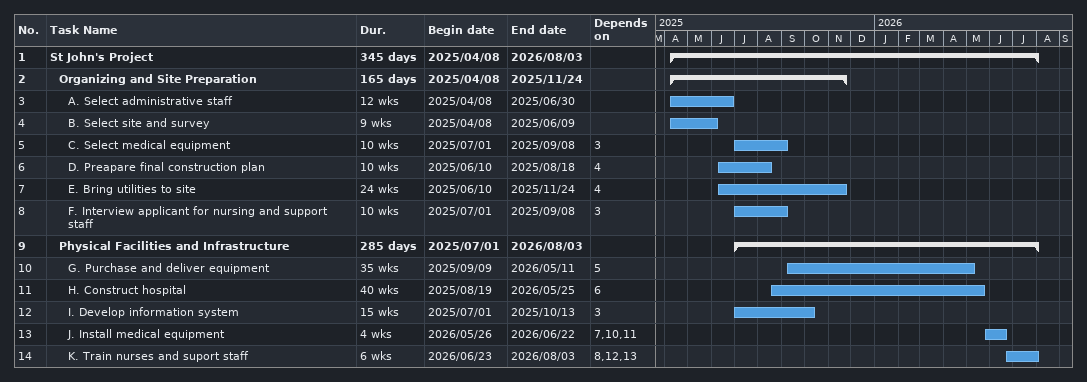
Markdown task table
| ID | Level | Task | Duration | Start | Finish | Predecessors |
|---|---|---|---|---|---|---|
| 1 | 1 | **St John's Project** | 345d | 2025-04-08 | 2026-08-03 |  |
| 2 | 2 | **Organizing and Site Preparation** | 165d | 2025-04-08 | 2025-11-24 |  |
| 3 | 3 | A. Select administrative staff | 12w | 2025-04-08 | 2025-06-30 |  |
| 4 | 3 | B. Select site and survey | 9w | 2025-04-08 | 2025-06-09 |  |
| 5 | 3 | C. Select medical equipment | 10w | 2025-07-01 | 2025-09-08 | 3 |
| 6 | 3 | D. Preapare final construction plan | 10w | 2025-06-10 | 2025-08-18 | 4 |
| 7 | 3 | E. Bring utilities to site | 24w | 2025-06-10 | 2025-11-24 | 4 |
| 8 | 3 | F. Interview applicant for nursing and support staff | 10w | 2025-07-01 | 2025-09-08 | 3 |
| 9 | 2 | **Physical Facilities and Infrastructure** | 285d | 2025-07-01 | 2026-08-03 |  |
| 10 | 3 | G. Purchase and deliver equipment | 35w | 2025-09-09 | 2026-05-11 | 5 |
| 11 | 3 | H. Construct hospital | 40w | 2025-08-19 | 2026-05-25 | 6 |
| 12 | 3 | I. Develop information system | 15w | 2025-07-01 | 2025-10-13 | 3 |
| 13 | 3 | J. Install medical equipment | 4w | 2026-05-26 | 2026-06-22 | 7, 10, 11 |
| 14 | 3 | K. Train nurses and suport staff | 6w | 2026-06-23 | 2026-08-03 | 8, 12, 13 |
